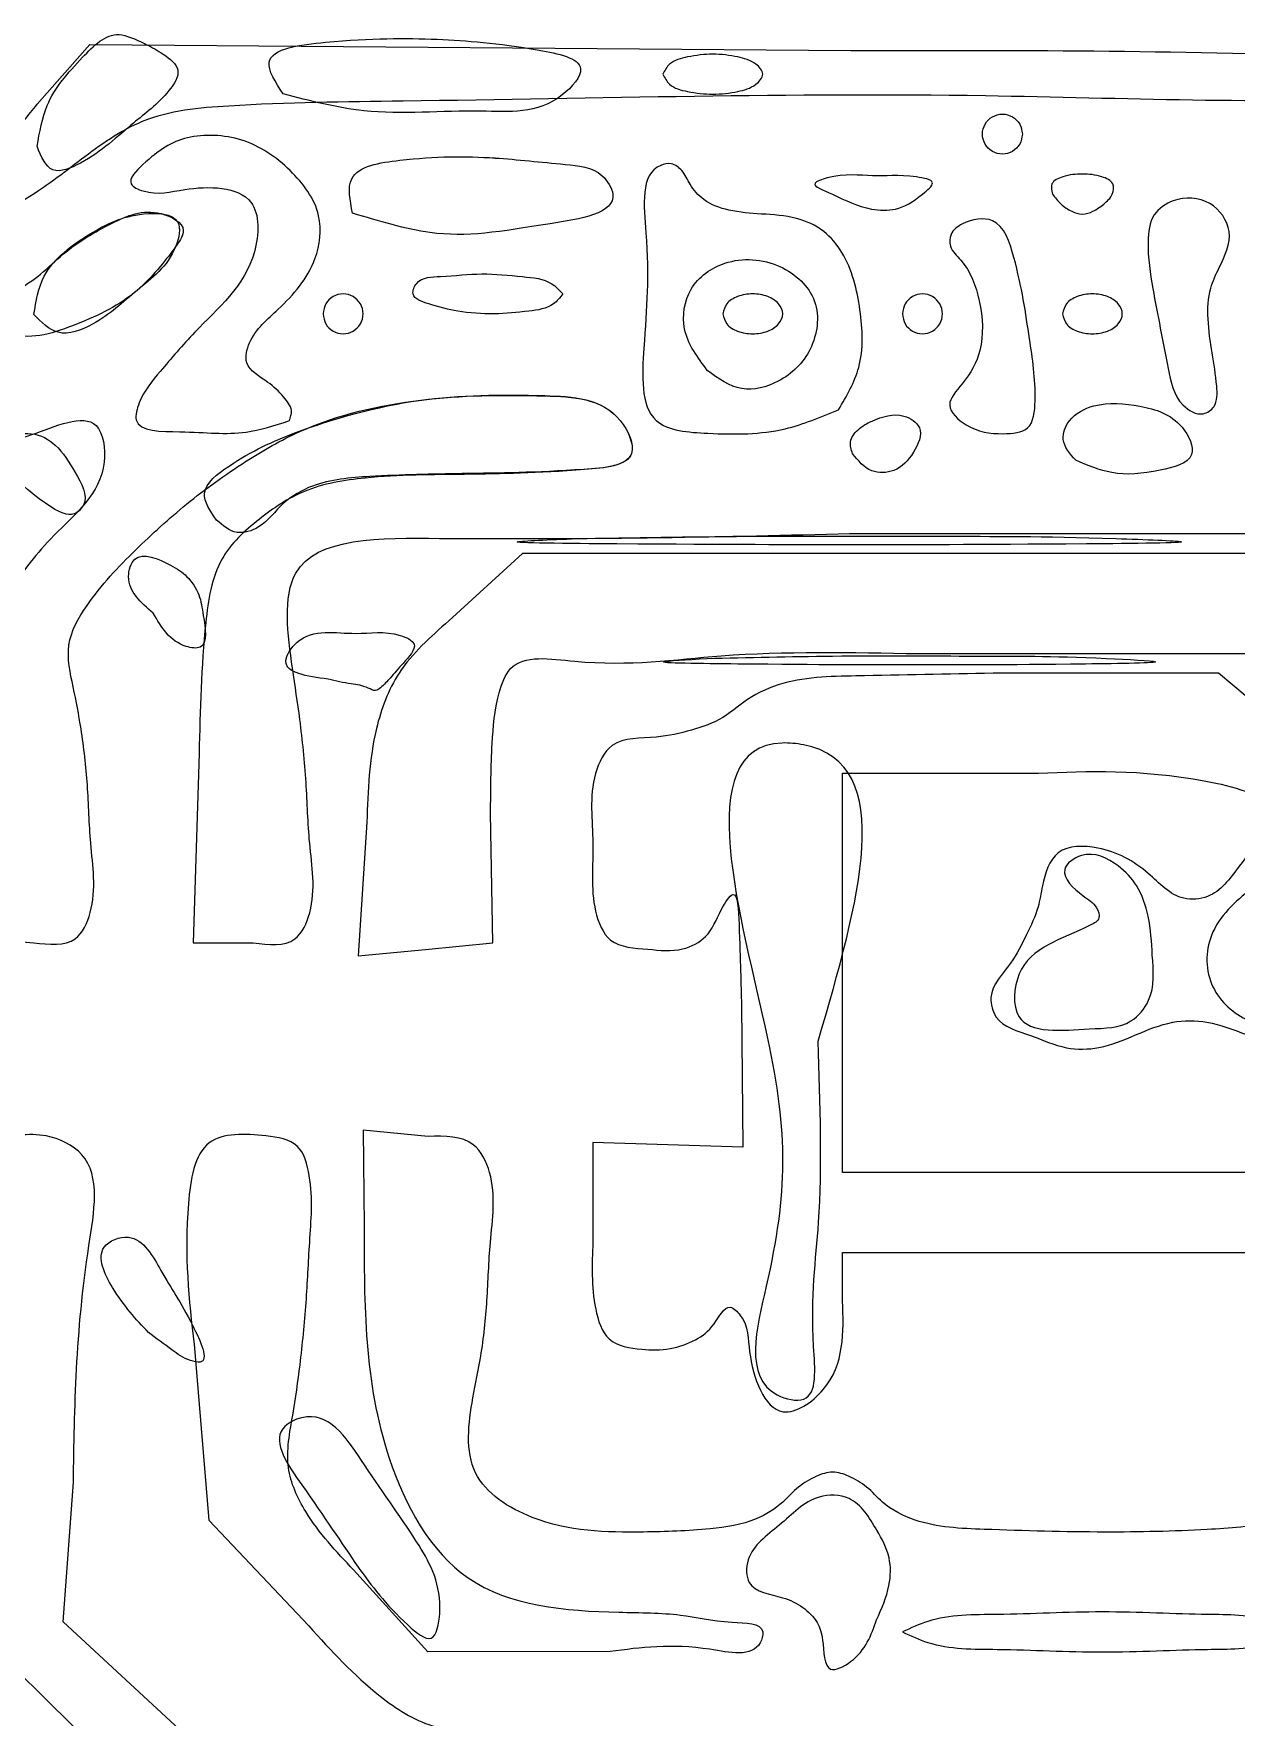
# Model space of a CAD drawing. Extents: x 15.9 to 97.5, y 243.5 to 291.3.
# Drawn here: x 41.72 to 46.81, y 261.96 to 269.1 of the extents above; entities that cross this region are included whole.
import ezdxf

# ---------------------------------------------------------------- set-up
doc = ezdxf.new("R2010")
doc.units = 0
for name, color, linetype in [('black', 7, 'CONTINUOUS'), ('blue', 7, 'CONTINUOUS'), ('red', 7, 'CONTINUOUS')]:
    doc.layers.add(name, color=color, linetype=linetype)

msp = doc.modelspace()

# ---------------------------------------------------------------- linework, layer by layer
at = {"layer": 'black', "color": 7}
for points in [[(44.384475, 268.927167)], [(42.775808, 268.843789)], [(41.732755, 268.621544)], [(43.069961, 268.338016)], [(41.719387, 267.908086)], [(45.188435, 267.319129)], [(46.134254, 267.290277)], [(42.493586, 267.036269)], [(44.01958, 266.958397)], [(42.225007, 266.641706)], [(44.570472, 266.450259)], [(42.966308, 266.362247)], [(42.204304, 263.592855)], [(43.093308, 262.598236)]]:
    msp.add_lwpolyline(points, close=True, dxfattribs=at)
for points, knots in [([(41.732755, 268.621538), (41.743288, 268.681736), (41.768687, 268.826893), (41.901381, 268.975815), (42.035871, 269.112931), (42.136984, 269.081552), (42.199397, 269.052303), (42.268218, 269.014292), (42.354475, 268.947603), (42.268445, 268.81639), (42.117717, 268.708881), (41.983169, 268.573252), (41.786032, 268.490587), (41.750495, 268.57794), (41.732755, 268.621544)], [0, 0, 0, 0, 0.178933, 0.431463, 0.614139, 0.663327, 0.736971, 0.820312, 0.911402, 1.005581, 1.210268, 1.491181, 1.61158, 1.731584, 1.731584, 1.731584, 1.731584]), ([(42.775808, 268.843792), (42.743244, 268.893484), (42.654396, 269.029065), (43.079538, 269.080795), (43.417763, 269.080735), (43.735057, 269.055875), (44.095059, 268.984232), (43.898028, 268.750748), (43.564032, 268.786382), (43.164216, 268.742312), (42.889226, 268.814157), (42.775808, 268.843789)], [0, 0, 0, 0, 0.146699, 0.400257, 0.873948, 1.307568, 1.50015, 1.635681, 1.986753, 2.483815, 2.832735, 2.832735, 2.832735, 2.832735]), ([(44.384475, 268.927167), (44.392886, 268.942833), (44.414653, 268.983377), (44.499485, 269.003955), (44.595337, 269.016306), (44.695637, 269.003955), (44.77134, 268.983377), (44.8219, 268.927167), (44.77134, 268.870957), (44.695637, 268.850379), (44.595337, 268.838028), (44.499485, 268.850379), (44.414653, 268.870957), (44.392886, 268.911501), (44.384475, 268.927167)], [0, 0, 0, 0, 0.051578, 0.13348, 0.240727, 0.347973, 0.429874, 0.481452, 0.533031, 0.614932, 0.722178, 0.829425, 0.911327, 0.962905, 0.962905, 0.962905, 0.962905]), ([(43.069961, 268.338019), (43.05894, 268.392461), (43.031381, 268.528592), (43.35846, 268.579642), (43.634061, 268.580888), (43.921997, 268.548145), (44.116018, 268.532597), (44.230796, 268.343322), (43.768392, 268.272817), (43.46425, 268.218357), (43.182193, 268.303956), (43.069961, 268.338016)], [0, 0, 0, 0, 0.145473, 0.363751, 0.76788, 1.06555, 1.229557, 1.319882, 1.613212, 2.124637, 2.462622, 2.462622, 2.462622, 2.462622]), ([(41.719383, 267.908082), (41.728506, 267.965034), (41.751972, 268.111534), (41.954979, 268.255414), (42.13137, 268.345342), (42.355507, 268.335343), (42.314188, 268.13122), (42.154125, 268.015907), (42.006288, 267.873842), (41.820936, 267.804074), (41.751319, 267.875379), (41.719387, 267.908086)], [0, 0, 0, 0, 0.168423, 0.433243, 0.673838, 0.822957, 0.929037, 1.175304, 1.412862, 1.56255, 1.68939, 1.68939, 1.68939, 1.68939]), ([(42.493586, 267.036275), (42.466538, 267.07553), (42.405878, 267.163564), (42.600412, 267.311689), (42.883862, 267.439339), (43.352435, 267.568044), (43.806204, 267.569947), (44.179516, 267.553083), (44.301344, 267.27074), (43.899663, 267.23835), (43.588322, 267.235267), (43.190479, 267.227786), (42.929017, 267.20546), (42.76789, 267.115254), (42.695652, 267.007186), (42.573685, 266.968615), (42.520917, 267.013185), (42.493586, 267.036269)], [0, 0, 0, 0, 0.12498, 0.280284, 0.592186, 1.136864, 1.66908, 2.006125, 2.153406, 2.366511, 2.882486, 3.274162, 3.519498, 3.664681, 3.808881, 3.902606, 4.003309, 4.003309, 4.003309, 4.003309]), ([(46.134253, 267.290273), (46.10949, 267.318281), (46.064929, 267.368682), (46.106873, 267.477742), (46.23337, 267.541379), (46.409349, 267.526447), (46.57746, 267.475038), (46.664455, 267.287691), (46.460344, 267.238139), (46.301334, 267.220842), (46.185277, 267.269073), (46.134254, 267.290277)], [0, 0, 0, 0, 0.103295, 0.185881, 0.307047, 0.502543, 0.701826, 0.825365, 0.974428, 1.179736, 1.340815, 1.340815, 1.340815, 1.340815]), ([(45.188438, 267.319093), (45.183264, 267.336057), (45.1722, 267.372333), (45.211767, 267.426721), (45.289183, 267.467324), (45.388157, 267.500238), (45.497991, 267.428125), (45.448791, 267.315458), (45.377347, 267.238186), (45.2569, 267.233013), (45.212462, 267.288908), (45.188435, 267.319129)], [0, 0, 0, 0, 0.050723, 0.108468, 0.180573, 0.316866, 0.398861, 0.506125, 0.618917, 0.71221, 0.822028, 0.822028, 0.822028, 0.822028]), ([(41.692075, 267.166096), (41.655241, 267.201378), (41.597761, 267.256435), (41.593271, 267.391428), (41.717575, 267.416793), (41.825619, 267.353973), (41.890418, 267.244622), (41.961467, 267.123152), (41.879184, 267.043049), (41.781272, 267.09509), (41.724707, 267.140117), (41.692073, 267.166094)], [0, 0, 0, 0, 0.150276, 0.234506, 0.338089, 0.450127, 0.593562, 0.736708, 0.790473, 0.886169, 1.01667, 1.01667, 1.01667, 1.01667]), ([(44.01958, 266.958405), (44.257686, 266.962465), (44.766329, 266.971137), (45.576386, 266.966842), (46.053922, 266.969282), (46.7653, 266.941214), (45.802961, 266.931886), (45.185743, 266.932295), (44.569565, 266.932333), (43.59387, 266.940509), (43.904002, 266.953541), (44.01958, 266.958397)], [0, 0, 0, 0, 0.722814, 1.54408, 2.286126, 2.56212, 2.963442, 3.954688, 4.953122, 5.373283, 5.622888, 5.622888, 5.622888, 5.622888]), ([(42.225005, 266.641683), (42.172982, 266.686659), (42.099099, 266.750535), (42.147059, 266.916003), (42.285555, 266.856248), (42.372426, 266.801616), (42.425247, 266.720303), (42.43665, 266.626255), (42.463309, 266.484362), (42.305935, 266.50504), (42.260145, 266.582368), (42.225007, 266.641706)], [0, 0, 0, 0, 0.18712, 0.265751, 0.418731, 0.504156, 0.595753, 0.68584, 0.820053, 0.880053, 1.077968, 1.077968, 1.077968, 1.077968]), ([(42.966308, 266.362249), (42.876057, 266.374779), (42.742294, 266.393349), (42.867903, 266.586474), (43.071224, 266.540054), (43.222813, 266.573443), (43.36099, 266.511327), (43.280593, 266.427871), (43.23551, 266.372963), (43.198282, 266.333682), (43.164918, 266.307535), (43.122935, 266.335573), (43.055672, 266.34132), (42.998832, 266.35463), (42.966308, 266.362247)], [0, 0, 0, 0, 0.194763, 0.288666, 0.538695, 0.728071, 0.797311, 0.890964, 0.973852, 1.032705, 1.055722, 1.089055, 1.163432, 1.26292, 1.26292, 1.26292, 1.26292]), ([(44.570472, 266.450229), (44.74608, 266.454491), (45.122054, 266.463617), (45.72238, 266.459199), (46.076725, 266.461554), (46.607581, 266.432467), (45.898019, 266.422263), (45.439316, 266.422852), (44.984003, 266.423053), (44.258348, 266.431238), (44.486626, 266.445149), (44.570472, 266.450259)], [0, 0, 0, 0, 0.533177, 1.141523, 1.693521, 1.901334, 2.196451, 2.929857, 3.670298, 3.983849, 4.16587, 4.16587, 4.16587, 4.16587]), ([(42.204308, 263.592855), (42.152627, 263.648209), (42.063824, 263.743323), (41.965101, 263.953726), (42.163471, 264.031898), (42.278232, 263.809509), (42.357215, 263.702925), (42.473731, 263.451579), (42.3622, 263.47685), (42.296073, 263.524656), (42.237905, 263.567884), (42.204304, 263.592855)], [0, 0, 0, 0, 0.243051, 0.417636, 0.528589, 0.72541, 0.9965, 1.153242, 1.194439, 1.285291, 1.409549, 1.409549, 1.409549, 1.409549]), ([(43.093308, 262.598236), (43.022645, 262.702707), (42.909965, 262.869296), (42.698478, 263.167802), (42.958475, 263.286404), (43.146052, 262.981702), (43.339158, 262.725196), (43.462599, 262.493809), (43.41722, 262.255075), (43.226014, 262.41556), (43.150018, 262.520172), (43.093308, 262.598236)], [0, 0, 0, 0, 0.422163, 0.673181, 0.788033, 1.104948, 1.518361, 1.81783, 1.930257, 2.041065, 2.366887, 2.366887, 2.366887, 2.366887])]:
    msp.add_open_spline(points, degree=3, knots=knots, dxfattribs=at)
at = {"layer": 'blue', "color": 7}
for points in [[(41.733814, 268.7996), (41.956468, 269.05304), (45.181305, 269.02728)], [(45.175984, 266.979741), (47.386126, 266.979741), (48.00195, 266.368027)], [(47.8084, 266.217741), (47.114499, 266.895162), (45.45191, 266.895162), (43.789322, 266.895162), (43.477766, 266.609644)], [(45.468912, 266.470532), (47.103673, 266.471832), (47.500912, 266.095807)], [(47.10364, 266.082624), (46.739128, 266.387164), (45.783839, 266.387164)], [(42.419514, 266.048078), (42.394774, 265.244074), (42.648774, 265.244074)], [(48.782906, 263.466199), (47.964231, 264.270533), (46.555371, 264.270533), (45.146511, 264.270533), (45.146511, 265.117199), (45.146511, 265.963866), (45.976244, 265.963866)], [(43.130089, 265.756847), (43.093969, 265.189571), (43.379389, 265.216871), (43.664809, 265.244161), (43.654599, 265.794495)], [(44.717782, 264.980507), (44.723182, 264.378183), (44.405682, 264.387883), (44.088182, 264.397583), (44.088182, 263.974249)], [(43.389683, 264.424111), (43.114516, 264.450641), (43.119516, 264.04311)], [(45.146515, 263.727174), (45.146514, 263.931916), (46.523728, 263.931916), (47.900943, 263.931916), (48.871848, 262.958249)], [(42.39793, 263.542355), (42.46003, 262.796905), (42.8842, 262.348407)], [(41.467645, 263.28846), (41.522565, 262.280905), (42.487858, 261.328875), (43.453151, 260.376845), (43.453151, 259.656708)], [(42.619843, 261.646335), (41.842705, 262.365574), (41.886855, 262.95824)], [(44.161488, 262.239876), (43.388173, 262.238576), (43.07381, 262.586538)]]:
    msp.add_lwpolyline(points, dxfattribs=at)
for points in [[(45.104142, 268.419158)], [(46.035475, 268.419158)], [(43.069961, 268.338023)], [(42.945142, 267.911144)], [(44.638475, 267.911144)], [(45.400475, 267.911144)], [(46.077808, 267.911144)], [(45.188435, 267.319129)], [(46.134254, 267.290277)], [(45.400475, 262.323163)]]:
    msp.add_lwpolyline(points, close=True, dxfattribs=at)
for points, knots in [([(45.181305, 269.02728), (45.86518, 269.02869), (46.868253, 269.030759), (48.045622, 268.962698), (48.451242, 268.947615), (48.634222, 268.788474), (48.488675, 268.74372), (48.163973, 268.874814), (47.188429, 268.785343), (45.529827, 268.864909), (43.855683, 268.816737), (42.669849, 268.806621), (42.19177, 268.76454), (41.906726, 268.559312), (41.745111, 268.427357), (41.525127, 268.306917), (41.513497, 268.400139), (41.508484, 268.440324)], [0, 0, 0, 0, 2.082179, 3.054035, 3.365299, 3.471499, 3.526998, 3.724784, 4.556167, 6.325886, 8.793688, 9.532664, 9.904956, 10.207974, 10.5239, 10.653941, 10.752469, 10.752469, 10.752469, 10.752469]), ([(41.508484, 268.440328), (41.518018, 268.470178), (41.543066, 268.548598), (41.625775, 268.666722), (41.695777, 268.752818), (41.733814, 268.7996)], [0, 0, 0, 0, 0.093632, 0.245985, 0.427282, 0.427282, 0.427282, 0.427282]), ([(43.069961, 268.338026), (43.05894, 268.392468), (43.031381, 268.528599), (43.35846, 268.579649), (43.634061, 268.580895), (43.921997, 268.548152), (44.116018, 268.532604), (44.230796, 268.343329), (43.768392, 268.272824), (43.46425, 268.218364), (43.182193, 268.303963), (43.069961, 268.338023)], [0, 0, 0, 0, 0.145473, 0.363751, 0.76788, 1.06555, 1.229557, 1.319882, 1.613212, 2.124637, 2.462622, 2.462622, 2.462622, 2.462622]), ([(45.104142, 268.419158), (45.063703, 268.43451), (44.996626, 268.459975), (45.141631, 268.51049), (45.273905, 268.488652), (45.400404, 268.504018), (45.555102, 268.475459), (45.457633, 268.396063), (45.386007, 268.347604), (45.239799, 268.350634), (45.156898, 268.392509), (45.104142, 268.419158)], [0, 0, 0, 0, 0.086742, 0.143881, 0.335816, 0.521877, 0.593655, 0.656946, 0.788563, 0.889582, 1.066375, 1.066375, 1.066375, 1.066375]), ([(46.035475, 268.419158), (46.032101, 268.434587), (46.024393, 268.469837), (46.091045, 268.500099), (46.162266, 268.506226), (46.234596, 268.499628), (46.299165, 268.470884), (46.292885, 268.410882), (46.253556, 268.375935), (46.21152, 268.345057), (46.162377, 268.329589), (46.113856, 268.345332), (46.069585, 268.374576), (46.046937, 268.404177), (46.035475, 268.419158)], [0, 0, 0, 0, 0.042687, 0.097523, 0.181485, 0.265448, 0.320284, 0.36297, 0.419165, 0.474001, 0.520263, 0.566525, 0.621361, 0.677556, 0.677556, 0.677556, 0.677556]), ([(41.505808, 267.911144), (41.50817, 267.925921), (41.512832, 267.95508), (41.546349, 267.989149), (41.599584, 267.995581), (41.669932, 268.021486), (41.754833, 268.081621), (41.869346, 268.194997), (42.038971, 268.294557), (42.215344, 268.371563), (42.378346, 268.284213), (42.314783, 268.186079), (42.251926, 268.106737), (42.124195, 267.966697), (41.916471, 267.86801), (41.657312, 267.779346), (41.545617, 267.876517), (41.505811, 267.911147)], [0, 0, 0, 0, 0.044199, 0.087217, 0.131416, 0.201239, 0.310909, 0.439997, 0.683895, 0.895169, 1.013568, 1.079706, 1.194957, 1.337117, 1.631142, 1.903523, 2.054345, 2.054345, 2.054345, 2.054345]), ([(42.945142, 267.911144), (42.947493, 267.92604), (42.952133, 267.955434), (42.985812, 267.987763), (43.029733, 267.999894), (43.074122, 267.987763), (43.106425, 267.955434), (43.118565, 267.911144), (43.106425, 267.866854), (43.074122, 267.834525), (43.029733, 267.822394), (42.985812, 267.834525), (42.952133, 267.866854), (42.947493, 267.896248), (42.945142, 267.911144)], [0, 0, 0, 0, 0.044199, 0.087217, 0.131416, 0.175616, 0.218633, 0.262833, 0.307032, 0.35005, 0.394249, 0.438448, 0.481466, 0.525666, 0.525666, 0.525666, 0.525666]), ([(44.638475, 267.911144), (44.642705, 267.926475), (44.651972, 267.960058), (44.704387, 267.988891), (44.76524, 267.999569), (44.827427, 267.988891), (44.876626, 267.960058), (44.899711, 267.911144), (44.876626, 267.86223), (44.827427, 267.833397), (44.76524, 267.822719), (44.704387, 267.833397), (44.651972, 267.86223), (44.642705, 267.895813), (44.638475, 267.911144)], [0, 0, 0, 0, 0.046064, 0.1009, 0.165914, 0.230928, 0.285764, 0.331827, 0.377891, 0.432727, 0.497741, 0.562755, 0.617591, 0.663654, 0.663654, 0.663654, 0.663654]), ([(45.400475, 267.911144), (45.402826, 267.92604), (45.407466, 267.955434), (45.441145, 267.987763), (45.485066, 267.999894), (45.529455, 267.987763), (45.561758, 267.955434), (45.573898, 267.911144), (45.561758, 267.866854), (45.529455, 267.834525), (45.485066, 267.822394), (45.441145, 267.834525), (45.407466, 267.866854), (45.402826, 267.896248), (45.400475, 267.911144)], [0, 0, 0, 0, 0.044199, 0.087217, 0.131416, 0.175616, 0.218633, 0.262833, 0.307032, 0.35005, 0.394249, 0.438448, 0.481466, 0.525666, 0.525666, 0.525666, 0.525666]), ([(46.077808, 267.911144), (46.082038, 267.926475), (46.091305, 267.960058), (46.14372, 267.988891), (46.204573, 267.999569), (46.26676, 267.988891), (46.315959, 267.960058), (46.339044, 267.911144), (46.315959, 267.86223), (46.26676, 267.833397), (46.204573, 267.822719), (46.14372, 267.833397), (46.091305, 267.86223), (46.082038, 267.895813), (46.077808, 267.911144)], [0, 0, 0, 0, 0.046064, 0.1009, 0.165914, 0.230928, 0.285764, 0.331827, 0.377891, 0.432727, 0.497741, 0.562755, 0.617591, 0.663654, 0.663654, 0.663654, 0.663654]), ([(38.246106, 265.768953), (38.241859, 265.894452), (38.234751, 266.104529), (38.350069, 266.418234), (38.588268, 266.63208), (38.7974, 266.884138), (39.144064, 266.997523), (39.518071, 266.975126), (39.886168, 266.978144), (40.194184, 267.036464), (40.39189, 267.190622), (40.565561, 267.340871), (40.805406, 267.394303), (41.043961, 267.354378), (41.293466, 267.337277), (41.519351, 267.351169), (41.727019, 267.393651), (41.998071, 267.523908), (42.045645, 267.180281), (41.810063, 266.996252), (41.613424, 266.748434), (41.49778, 266.450351), (41.458149, 266.041458), (41.403429, 265.676944), (41.451349, 265.260241), (41.699615, 265.248899), (41.898357, 265.223368), (41.991867, 265.431204), (41.955237, 265.650618), (41.949787, 265.911219), (41.924711, 266.133376), (41.887294, 266.327011), (41.845216, 266.512194), (41.963494, 266.718743), (42.14251, 266.907295), (42.367704, 267.112941), (42.601215, 267.280342), (42.919419, 267.465098), (43.361486, 267.564137), (43.809408, 267.569546), (44.179404, 267.55218), (44.30141, 267.272211), (43.906088, 267.236495), (43.587617, 267.229808), (43.174932, 267.228813), (42.870614, 267.179496), (42.66963, 267.044403), (42.483202, 266.872222), (42.429896, 266.505773), (42.423664, 266.231017), (42.419514, 266.048078)], [0, 0, 0, 0, 0.374087, 0.626198, 0.97092, 1.322766, 1.586706, 2.026804, 2.438565, 2.696194, 2.944265, 3.179529, 3.375681, 3.656453, 3.898762, 4.130623, 4.316056, 4.590961, 4.75078, 5.127507, 5.427527, 5.701082, 6.073236, 6.636965, 6.896215, 7.123586, 7.299955, 7.428202, 7.722871, 7.969288, 8.208774, 8.390327, 8.567796, 8.753591, 9.066137, 9.356295, 9.664369, 9.927175, 10.456695, 10.983817, 11.319001, 11.466058, 11.67646, 12.185187, 12.60669, 12.871006, 13.096532, 13.325833, 13.604462, 14.159604, 14.159604, 14.159604, 14.159604]), ([(46.134253, 267.290273), (46.10949, 267.318281), (46.064929, 267.368682), (46.106873, 267.477742), (46.23337, 267.541379), (46.409349, 267.526447), (46.57746, 267.475038), (46.664455, 267.287691), (46.460344, 267.238139), (46.301334, 267.220842), (46.185277, 267.269073), (46.134254, 267.290277)], [0, 0, 0, 0, 0.103295, 0.185881, 0.307047, 0.502543, 0.701826, 0.825365, 0.974428, 1.179736, 1.340815, 1.340815, 1.340815, 1.340815]), ([(45.188438, 267.319093), (45.183264, 267.336057), (45.1722, 267.372333), (45.211767, 267.426721), (45.289183, 267.467324), (45.388157, 267.500238), (45.497991, 267.428125), (45.448791, 267.315458), (45.377347, 267.238186), (45.2569, 267.233013), (45.212462, 267.288908), (45.188435, 267.319129)], [0, 0, 0, 0, 0.050723, 0.108468, 0.180573, 0.316866, 0.398861, 0.506125, 0.618917, 0.71221, 0.822028, 0.822028, 0.822028, 0.822028]), ([(42.648774, 265.244074), (42.715153, 265.236346), (42.829304, 265.223057), (42.922282, 265.430969), (42.882109, 265.654234), (42.875935, 265.92747), (42.850167, 266.177899), (42.806429, 266.460118), (42.740701, 266.968287), (43.943613, 266.949568), (44.653862, 266.966958), (45.175984, 266.979741)], [0, 0, 0, 0, 0.177333, 0.304958, 0.600148, 0.857512, 1.125367, 1.346124, 1.749348, 2.375575, 4.113583, 4.113583, 4.113583, 4.113583]), ([(43.477766, 266.609644), (43.39992, 266.541171), (43.25752, 266.415917), (43.143223, 266.107497), (43.135068, 265.889772), (43.130089, 265.756847)], [0, 0, 0, 0, 0.306148, 0.560019, 0.957967, 0.957967, 0.957967, 0.957967]), ([(43.654599, 265.794495), (43.655453, 265.893376), (43.656935, 266.064999), (43.674617, 266.267504), (43.749592, 266.4762), (44.162281, 266.403407), (44.687824, 266.48604), (45.184192, 266.476185), (45.468912, 266.470532)], [0, 0, 0, 0, 0.294746, 0.511576, 0.625334, 0.898967, 1.520776, 2.357266, 2.357266, 2.357266, 2.357266]), ([(45.783839, 266.387164), (45.59128, 266.383521), (45.288716, 266.377796), (44.923157, 266.37097), (44.738256, 266.280646), (44.634474, 266.186674), (44.502674, 266.143602), (44.349657, 266.107272), (44.166208, 266.119554), (44.064387, 265.909176), (44.101889, 265.668654), (44.071283, 265.432691), (44.151528, 265.22664), (44.319985, 265.219891), (44.456384, 265.202108), (44.585189, 265.26999), (44.61565, 265.361171), (44.700526, 265.498529), (44.712845, 265.195843), (44.715705, 265.071071), (44.717782, 264.980507)], [0, 0, 0, 0, 0.580791, 0.912586, 1.076149, 1.185509, 1.328763, 1.481032, 1.670924, 1.809354, 2.104269, 2.392994, 2.530905, 2.694062, 2.841091, 2.95161, 3.085429, 3.164486, 3.293932, 3.63664, 3.63664, 3.63664, 3.63664]), ([(45.976244, 265.963866), (46.188496, 265.973252), (46.487157, 265.986459), (47.046677, 265.847681), (46.835726, 265.585124), (46.730668, 265.436277), (46.557082, 265.419381), (46.432274, 265.563642), (46.263362, 265.656221), (46.041147, 265.659233), (45.993764, 265.505342), (45.976886, 265.3847), (45.924151, 265.274816), (45.86117, 265.148135), (45.756218, 265.045274), (45.798083, 264.893136), (45.946647, 264.856269), (46.083603, 264.790613), (46.244407, 264.793098), (46.388534, 264.85448), (46.536049, 264.916414), (46.702833, 264.916042), (46.856809, 264.855791), (47.009981, 264.797722), (47.172681, 264.793054), (47.34973, 264.872404), (47.660468, 264.936606), (48.111512, 264.533125), (48.438932, 264.225297), (48.660182, 264.017286)], [0, 0, 0, 0, 0.709634, 0.998528, 1.265856, 1.451488, 1.552637, 1.736515, 1.975662, 2.14397, 2.299615, 2.390755, 2.518103, 2.656715, 2.824761, 2.910207, 3.074656, 3.235588, 3.373492, 3.537658, 3.703992, 3.848917, 4.023935, 4.19643, 4.339468, 4.496092, 4.777913, 5.226761, 6.162126, 6.162126, 6.162126, 6.162126]), ([(41.886855, 262.95824), (41.8914, 263.273929), (41.89769, 263.710877), (42.016749, 264.322106), (41.790721, 264.433824), (41.662269, 264.431863), (41.567772, 264.418052), (41.451329, 264.366547), (41.464483, 264.118424), (41.438707, 263.779726), (41.45698, 263.469515), (41.467645, 263.28846)], [0, 0, 0, 0, 1.005331, 1.391486, 1.562162, 1.67393, 1.775945, 1.85224, 2.026474, 2.407935, 2.942688, 2.942688, 2.942688, 2.942688]), ([(43.07381, 262.586538), (43.00076, 262.664006), (42.88202, 262.789927), (42.774777, 263.025089), (42.818344, 263.240957), (42.850423, 263.471482), (42.875098, 263.715566), (42.886584, 263.985012), (42.906414, 264.201849), (42.851935, 264.404805), (42.667562, 264.433743), (42.413629, 264.443471), (42.346248, 264.003329), (42.376878, 263.730128), (42.39793, 263.542355)], [0, 0, 0, 0, 0.319377, 0.519132, 0.743155, 0.958608, 1.222678, 1.478602, 1.76141, 1.897633, 2.036595, 2.278222, 2.550022, 3.147452, 3.147452, 3.147452, 3.147452]), ([(48.439863, 262.289501), (48.345723, 262.389356), (48.182024, 262.562993), (47.981147, 262.781145), (47.912064, 262.967322), (47.845231, 263.16217), (47.560464, 263.145946), (47.34382, 263.091236), (47.205803, 262.973942), (47.121577, 262.908692), (47.09693, 262.804697), (46.91547, 262.773433), (46.651591, 262.751423), (46.229023, 262.742802), (45.820609, 262.754371), (45.49425, 262.767925), (45.32694, 262.853631), (45.252546, 262.940672), (45.179422, 262.982832), (45.104186, 263.008411), (45.028914, 262.982868), (44.955929, 262.94048), (44.88635, 262.860904), (44.763798, 262.783064), (44.55697, 262.753405), (44.238785, 262.742274), (43.883811, 262.750762), (43.53247, 262.974722), (43.568614, 263.274743), (43.619536, 263.509278), (43.642991, 263.731562), (43.648696, 263.991009), (43.686214, 264.217376), (43.583389, 264.427517), (43.461415, 264.425372), (43.389683, 264.424111)], [0, 0, 0, 0, 0.414529, 0.720824, 0.864738, 1.021025, 1.277845, 1.573116, 1.70676, 1.816543, 1.883703, 2.000271, 2.295941, 2.729751, 3.240577, 3.536474, 3.693866, 3.786974, 3.875655, 3.945818, 4.015983, 4.104663, 4.197771, 4.330281, 4.530211, 4.813169, 5.288965, 5.594138, 5.911898, 6.091764, 6.330049, 6.576009, 6.872779, 7.00936, 7.204361, 7.204361, 7.204361, 7.204361]), ([(43.119516, 264.04311), (43.118469, 263.713578), (43.116778, 263.181258), (43.514141, 262.451334), (44.064192, 262.40372), (44.455145, 262.405127), (44.624534, 262.360118), (44.824921, 262.362659), (44.781551, 262.207641), (44.484546, 262.283335), (44.290346, 262.257211), (44.161488, 262.239876)], [0, 0, 0, 0, 0.98859, 1.596953, 2.252126, 2.512643, 2.733514, 2.870021, 2.917735, 3.132146, 3.554982, 3.554982, 3.554982, 3.554982]), ([(44.088182, 263.974249), (44.084377, 263.881839), (44.078699, 263.743929), (44.140658, 263.543669), (44.28974, 263.518792), (44.413191, 263.516585), (44.52436, 263.556828), (44.602893, 263.614389), (44.654657, 263.726514), (44.749005, 263.634517), (44.739962, 263.47902), (44.844576, 263.178188), (45.157196, 263.390607), (45.150782, 263.592711), (45.146515, 263.727174)], [0, 0, 0, 0, 0.282593, 0.421729, 0.565699, 0.685929, 0.800242, 0.903417, 1.001098, 1.056707, 1.216724, 1.506784, 1.700689, 2.086153, 2.086153, 2.086153, 2.086153]), ([(45.400475, 262.323163), (45.435579, 262.339605), (45.560684, 262.398203), (45.85564, 262.393341), (46.239512, 262.416537), (46.664053, 262.393341), (46.890578, 262.398203), (47.150834, 262.323163), (46.890578, 262.248123), (46.664053, 262.252985), (46.239512, 262.229789), (45.85564, 262.252985), (45.560684, 262.248123), (45.435579, 262.306721), (45.400475, 262.323163)], [0, 0, 0, 0, 0.115543, 0.411779, 0.85719, 1.302602, 1.598838, 1.714381, 1.829923, 2.126159, 2.571571, 3.016983, 3.313219, 3.428761, 3.428761, 3.428761, 3.428761]), ([(42.8842, 262.348407), (42.979137, 262.244133), (43.131004, 262.077331), (43.406622, 261.898627), (43.648205, 261.90271), (43.849653, 261.893991), (43.962309, 261.886295), (44.072519, 261.848219), (43.974161, 261.744093), (43.902494, 261.632697), (43.754406, 261.475968), (43.621961, 261.307082), (43.496575, 261.185567), (43.454785, 261.015659), (43.233365, 261.085588), (43.005574, 261.315538), (42.769151, 261.51829), (42.619843, 261.646335)], [0, 0, 0, 0, 0.424354, 0.678822, 0.948926, 1.134795, 1.268634, 1.325837, 1.406092, 1.57366, 1.793482, 2.023469, 2.217893, 2.335981, 2.445771, 2.784691, 3.365574, 3.365574, 3.365574, 3.365574])]:
    msp.add_open_spline(points, degree=3, knots=knots, dxfattribs=at)
at = {"layer": 'red', "color": 7}
for points in [[(45.908475, 268.673162)], [(43.961142, 267.995829)], [(45.938194, 267.80532)], [(46.712037, 267.745288)], [(44.57321, 267.671618)], [(42.802723, 267.458345)], [(45.129548, 267.504759)], [(46.458768, 265.192601)], [(45.042751, 264.827203)], [(45.290375, 262.374073)]]:
    msp.add_lwpolyline(points, close=True, dxfattribs=at)
for points, knots in [([(45.908475, 268.673162), (45.906124, 268.688058), (45.901484, 268.717452), (45.867805, 268.749781), (45.823884, 268.761912), (45.779495, 268.749781), (45.747192, 268.717452), (45.735052, 268.673162), (45.747192, 268.628872), (45.779495, 268.596543), (45.823884, 268.584412), (45.867805, 268.596543), (45.901484, 268.628872), (45.906124, 268.658266), (45.908475, 268.673162)], [0, 0, 0, 0, 0.044199, 0.087217, 0.131416, 0.175616, 0.218633, 0.262833, 0.307032, 0.35005, 0.394249, 0.438448, 0.481466, 0.525666, 0.525666, 0.525666, 0.525666]), ([(42.802715, 267.458303), (42.807159, 267.472693), (42.818505, 267.509432), (42.771605, 267.568225), (42.709218, 267.628939), (42.602483, 267.683439), (42.638193, 267.830796), (42.777136, 267.943209), (42.920947, 268.10841), (42.949061, 268.348514), (42.808122, 268.532692), (42.614805, 268.667552), (42.359438, 268.677429), (42.2248, 268.59103), (42.101329, 268.465191), (42.229001, 268.40818), (42.379249, 268.454307), (42.681544, 268.451688), (42.66812, 268.07188), (42.44135, 267.888436), (42.266995, 267.681102), (42.1722, 267.569687), (42.129158, 267.408534), (42.398353, 267.417434), (42.585232, 267.389574), (42.740018, 267.438518), (42.802723, 267.458345)], [0, 0, 0, 0, 0.043165, 0.110206, 0.200817, 0.322722, 0.408396, 0.595332, 0.859506, 1.043069, 1.269285, 1.511751, 1.741961, 1.961658, 2.057252, 2.11683, 2.292618, 2.578113, 2.789574, 3.213477, 3.434569, 3.595055, 3.668405, 3.859983, 4.140029, 4.33073, 4.33073, 4.33073, 4.33073]), ([(45.129542, 267.504753), (45.163561, 267.562976), (45.239415, 267.692798), (45.227081, 267.933485), (45.178111, 268.13702), (45.069758, 268.269866), (44.945265, 268.325917), (44.805795, 268.333873), (44.671881, 268.343621), (44.560707, 268.382775), (44.499756, 268.453331), (44.473071, 268.517307), (44.424609, 268.553608), (44.284425, 268.524882), (44.33373, 268.140343), (44.308833, 267.863488), (44.283566, 267.423971), (44.621866, 267.399375), (44.876064, 267.399461), (45.054112, 267.473422), (45.129548, 267.504759)], [0, 0, 0, 0, 0.198527, 0.442664, 0.696984, 0.815237, 0.943076, 1.093116, 1.231523, 1.347096, 1.434623, 1.501688, 1.554743, 1.600007, 1.892211, 2.381976, 2.692351, 2.918172, 3.245911, 3.486852, 3.486852, 3.486852, 3.486852]), ([(46.712047, 267.745288), (46.704936, 267.793018), (46.691431, 267.883657), (46.696144, 268.011063), (46.75127, 268.125434), (46.813899, 268.25632), (46.710131, 268.403655), (46.561312, 268.410063), (46.450573, 268.33423), (46.433551, 268.185961), (46.467745, 267.970737), (46.515229, 267.741068), (46.553707, 267.535526), (46.662584, 267.470885), (46.73691, 267.521964), (46.732549, 267.62604), (46.719869, 267.699756), (46.712037, 267.745288)], [0, 0, 0, 0, 0.145258, 0.275842, 0.371284, 0.529171, 0.673271, 0.82818, 0.928289, 1.04553, 1.245009, 1.589392, 1.756402, 1.849983, 1.903818, 1.991754, 2.133817, 2.133817, 2.133817, 2.133817]), ([(45.938213, 267.80532), (45.922395, 267.914675), (45.898459, 268.080153), (45.816276, 268.333414), (45.669587, 268.308452), (45.600601, 268.257117), (45.597652, 268.186152), (45.680964, 268.113603), (45.736989, 267.96259), (45.747916, 267.765385), (45.674391, 267.630272), (45.56857, 267.523465), (45.687168, 267.414382), (45.801773, 267.398523), (45.953308, 267.409842), (45.970195, 267.602319), (45.95127, 267.722367), (45.938194, 267.80532)], [0, 0, 0, 0, 0.351206, 0.53145, 0.659247, 0.725196, 0.774594, 0.848197, 1.037236, 1.24843, 1.40856, 1.512023, 1.621341, 1.782852, 1.889181, 2.007483, 2.272028, 2.272028, 2.272028, 2.272028]), ([(44.573213, 267.671615), (44.531711, 267.726705), (44.454684, 267.828952), (44.485214, 268.032628), (44.658727, 268.155336), (44.881961, 268.140202), (45.060619, 267.977921), (45.030128, 267.751729), (44.893457, 267.618516), (44.711229, 267.570118), (44.620025, 267.63719), (44.57321, 267.671618)], [0, 0, 0, 0, 0.20002, 0.371235, 0.551649, 0.785009, 0.993436, 1.196395, 1.387907, 1.54515, 1.710989, 1.710989, 1.710989, 1.710989]), ([(43.961142, 267.995829), (43.94629, 268.011579), (43.901713, 268.058849), (43.772927, 268.069989), (43.615917, 268.087413), (43.471487, 268.067997), (43.347398, 268.068663), (43.311031, 267.979186), (43.416381, 267.944737), (43.520327, 267.918016), (43.669426, 267.906589), (43.80126, 267.920385), (43.913533, 267.935021), (43.948826, 267.980099), (43.961142, 267.995829)], [0, 0, 0, 0, 0.063536, 0.190693, 0.364186, 0.539304, 0.644664, 0.691912, 0.770729, 0.897885, 1.05224, 1.199445, 1.308441, 1.366861, 1.366861, 1.366861, 1.366861]), ([(45.042756, 264.827204), (45.214334, 265.41684), (45.398242, 266.048847), (44.475646, 266.133103), (44.916977, 264.708921), (44.913363, 264.087817), (44.71189, 263.352776), (45.047042, 263.278137), (45.001051, 263.688278), (45.066718, 264.112128), (45.051673, 264.561006), (45.042751, 264.827203)], [0, 0, 0, 0, 1.258449, 1.34888, 2.596753, 3.653658, 4.116072, 4.230194, 4.457132, 4.983878, 5.751431, 5.751431, 5.751431, 5.751431]), ([(47.415733, 265.349996), (47.418288, 265.425553), (47.422666, 265.55501), (47.425962, 265.696357), (47.389143, 265.875316), (47.098034, 265.626699), (46.912783, 265.5109), (46.681071, 265.304072), (46.685367, 265.047009), (46.877709, 264.879333), (47.09668, 264.878413), (47.317352, 264.884108), (47.420074, 265.096793), (47.417483, 265.247809), (47.41573, 265.349996)], [0, 0, 0, 0, 0.22401, 0.383809, 0.447212, 0.701052, 1.064882, 1.322693, 1.541021, 1.749209, 2.013302, 2.19789, 2.345118, 2.653231, 2.653231, 2.653231, 2.653231]), ([(46.458809, 265.192601), (46.455784, 265.247726), (46.450221, 265.349096), (46.403588, 265.485176), (46.308806, 265.586209), (46.183263, 265.646672), (46.04675, 265.546915), (46.152111, 265.44876), (46.21985, 265.409467), (46.243578, 265.344482), (46.088311, 265.260992), (45.881046, 265.21371), (45.85762, 264.846728), (46.159244, 264.883877), (46.357278, 264.882127), (46.473094, 265.020081), (46.464279, 265.126238), (46.458768, 265.192601)], [0, 0, 0, 0, 0.165627, 0.304577, 0.41823, 0.58078, 0.672806, 0.807705, 0.885429, 0.928857, 0.977591, 1.342362, 1.522305, 1.825175, 2.005301, 2.120567, 2.312789, 2.312789, 2.312789, 2.312789]), ([(52.546332, 261.899834), (52.389169, 261.903176), (52.14619, 261.908344), (51.806639, 261.84279), (51.642786, 261.662056), (51.497871, 261.521803), (51.38797, 261.439341), (51.284862, 261.374359), (51.181754, 261.439341), (51.071852, 261.5218), (50.92685, 261.662165), (50.762463, 261.843363), (50.419659, 261.909199), (50.014863, 261.893763), (49.610066, 261.909199), (49.267261, 261.843364), (49.102876, 261.662165), (48.957871, 261.521798), (48.847972, 261.439346), (48.744859, 261.37435), (48.641768, 261.439388), (48.531742, 261.521445), (48.395039, 261.656583), (48.250312, 261.801717), (48.049858, 261.890393), (47.827028, 261.91132), (47.625435, 261.87017), (47.471206, 262.061075), (47.734739, 262.068728), (47.892279, 262.175897), (47.962711, 262.411475), (47.909553, 262.597793), (47.853032, 262.736609), (47.826128, 262.826378), (47.825646, 262.942769), (47.709591, 263.07149), (47.504315, 263.082688), (47.319777, 263.035163), (47.232023, 262.91377), (47.189837, 262.806801), (47.177576, 262.686754), (47.169052, 262.555389), (47.303206, 262.48025), (47.466848, 262.514261), (47.707902, 262.540107), (47.747528, 262.276823), (47.515565, 262.258914), (47.381123, 262.238605), (47.28284, 262.189022), (47.298306, 262.096467), (47.289837, 261.980602), (47.121867, 261.907938), (46.966736, 261.91515), (46.806343, 261.863617), (46.67758, 261.770345), (46.507301, 261.622243), (46.356055, 261.410786), (46.040513, 261.416038), (45.884414, 261.645125), (45.704883, 261.863646), (45.362676, 261.930503), (45.118671, 261.919794), (44.957546, 261.912723)], [0, 0, 0, 0, 0.474528, 0.733635, 0.996982, 1.183439, 1.335525, 1.424018, 1.512513, 1.664599, 1.851056, 2.114794, 2.375696, 2.856534, 3.337373, 3.598275, 3.862014, 4.048472, 4.200558, 4.289051, 4.377546, 4.529632, 4.716088, 4.948135, 5.140904, 5.357584, 5.618791, 5.715928, 5.910783, 6.104453, 6.323441, 6.579343, 6.674409, 6.774287, 6.858491, 7.01697, 7.231357, 7.449274, 7.549837, 7.668981, 7.788203, 7.922241, 8.016166, 8.195362, 8.446294, 8.56878, 8.81531, 8.946246, 9.026844, 9.093018, 9.202582, 9.35169, 9.567354, 9.680038, 9.84722, 10.038847, 10.366126, 10.560932, 10.878907, 11.138359, 11.389076, 11.876489, 11.876489, 11.876489, 11.876489]), ([(45.290414, 262.374074), (45.311647, 262.421521), (45.348973, 262.504926), (45.352966, 262.64462), (45.284373, 262.767912), (45.202931, 262.903967), (45.00949, 262.908447), (44.88714, 262.77082), (44.738155, 262.675424), (44.735294, 262.495454), (44.879197, 262.479246), (44.97794, 262.433756), (45.043615, 262.367798), (45.068971, 262.279583), (45.065447, 262.131762), (45.235155, 262.218405), (45.267688, 262.310118), (45.290375, 262.374073)], [0, 0, 0, 0, 0.155304, 0.273004, 0.400554, 0.578687, 0.705818, 0.912309, 1.109803, 1.205896, 1.361036, 1.455581, 1.54416, 1.621743, 1.749386, 1.839767, 2.048007, 2.048007, 2.048007, 2.048007])]:
    msp.add_open_spline(points, degree=3, knots=knots, dxfattribs=at)

doc.saveas('drawing.dxf')
